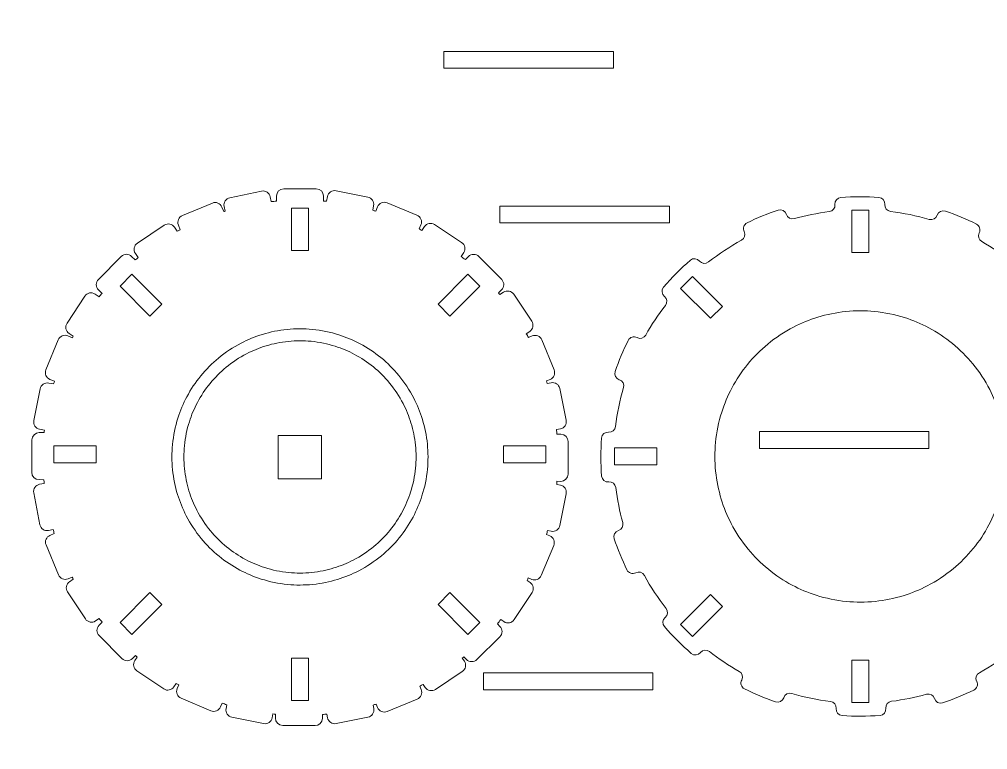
# Model space of a CAD drawing. Header units: centimetres. Extents: x -162 to 162, y -134 to 134.
# Drawn here: x 91.45 to 108.88, y -52.44 to -39.31 of the extents above; entities that cross this region are included whole.
import ezdxf

# ---------------------------------------------------------------- set-up
doc = ezdxf.new("R2010")
doc.units = ezdxf.units.CM
doc.header["$MEASUREMENT"] = 0
doc.layers.add('Capa 1', color=7, linetype='Continuous')
doc.layers.add('GUIDE', color=7, linetype='Continuous')

msp = doc.modelspace()

# ---------------------------------------------------------------- linework, layer by layer
at = {"layer": 'Capa 1', "lineweight": 9}
for points, knots in [([(99.09332, -39.88781), (99.09332, -39.88781), (102.14132, -39.88781), (102.14132, -39.88781), (102.14132, -39.88781), (102.14132, -40.19223), (102.14132, -40.19223), (102.14132, -40.19223), (99.09332, -40.19223), (99.09332, -40.19223), (99.09332, -40.19223), (99.09332, -39.88781), (99.09332, -39.88781)], [0, 0, 0, 0, 0.25, 0.25, 0.25, 0.5, 0.5, 0.5, 0.75, 0.75, 0.75, 1, 1, 1, 1]), ([(101.19555, -47.61859), (101.26803, -47.61875), (101.32744, -47.5596), (101.32762, -47.48714), (101.32762, -47.48714), (101.32894, -46.90368), (101.32894, -46.90368), (101.3291, -46.83122), (101.26996, -46.7718), (101.1975, -46.77162), (101.1975, -46.77162), (101.12686, -46.77146), (101.12686, -46.77146), (101.12436, -46.74384), (101.12199, -46.71619), (101.11901, -46.68871), (101.11901, -46.68871), (101.18799, -46.67486), (101.18799, -46.67486), (101.25903, -46.66057), (101.30548, -46.59077), (101.29119, -46.51972), (101.29119, -46.51972), (101.17622, -45.9477), (101.17622, -45.9477), (101.16196, -45.87666), (101.09213, -45.83021), (101.02109, -45.84449), (101.02109, -45.84449), (100.95085, -45.85861), (100.95085, -45.85861), (100.94638, -45.84375), (100.94266, -45.8286), (100.93806, -45.81382), (100.93806, -45.81382), (101.0036, -45.7868), (101.0036, -45.7868), (101.07059, -45.75918), (101.10279, -45.68177), (101.07517, -45.61478), (101.07517, -45.61478), (100.85276, -45.07537), (100.85276, -45.07537), (100.82513, -45.00837), (100.74772, -44.97617), (100.68073, -45.00379), (100.68073, -45.00379), (100.61207, -45.0321), (100.61207, -45.0321), (100.59997, -45.00919), (100.5881, -44.98616), (100.57562, -44.96347), (100.57562, -44.96347), (100.63713, -44.92223), (100.63713, -44.92223), (100.69731, -44.88188), (100.71355, -44.79961), (100.67318, -44.73942), (100.67318, -44.73942), (100.34823, -44.25483), (100.34823, -44.25483), (100.30787, -44.19465), (100.22562, -44.17842), (100.16543, -44.21878), (100.16543, -44.21878), (100.10149, -44.26164), (100.10149, -44.26164), (100.09335, -44.25169), (100.08524, -44.24173), (100.07701, -44.23184), (100.07701, -44.23184), (100.13166, -44.17756), (100.13166, -44.17756), (100.18308, -44.12651), (100.18337, -44.04266), (100.1323, -43.99124), (100.1323, -43.99124), (99.72116, -43.57726), (99.72116, -43.57726), (99.67009, -43.52584), (99.58624, -43.52555), (99.53482, -43.57662), (99.53482, -43.57662), (99.47844, -43.6326), (99.47844, -43.6326), (99.45425, -43.61243), (99.42945, -43.59299), (99.40484, -43.57329), (99.40484, -43.57329), (99.4492, -43.50637), (99.4492, -43.50637), (99.48924, -43.44597), (99.47256, -43.36379), (99.41218, -43.32375), (99.41218, -43.32375), (98.92584, -43.0014), (98.92584, -43.0014), (98.86544, -42.96136), (98.78327, -42.97804), (98.74324, -43.03843), (98.74324, -43.03843), (98.69837, -43.10612), (98.69837, -43.10612), (98.6821, -43.09738), (98.66541, -43.08937), (98.64902, -43.08084), (98.64902, -43.08084), (98.6802, -43.00499), (98.6802, -43.00499), (98.70777, -42.93798), (98.67549, -42.86059), (98.60848, -42.83302), (98.60848, -42.83302), (98.06888, -42.61107), (98.06888, -42.61107), (98.00186, -42.5835), (97.92447, -42.61578), (97.89691, -42.6828), (97.89691, -42.6828), (97.86529, -42.75971), (97.86529, -42.75971), (97.84777, -42.75437), (97.82992, -42.74981), (97.8123, -42.74467), (97.8123, -42.74467), (97.82859, -42.66222), (97.82859, -42.66222), (97.84265, -42.59113), (97.79598, -42.52146), (97.72488, -42.50742), (97.72488, -42.50742), (97.15251, -42.3943), (97.15251, -42.3943), (97.08141, -42.38024), (97.01175, -42.42691), (96.99771, -42.498), (96.99771, -42.498), (96.9811, -42.58201), (96.9811, -42.58201), (96.96308, -42.5802), (96.94476, -42.57948), (96.92669, -42.57788), (96.92669, -42.57788), (96.92669, -42.49105), (96.92669, -42.49105), (96.92669, -42.4186), (96.86741, -42.3593), (96.79493, -42.3593), (96.79493, -42.3593), (96.21148, -42.3593), (96.21148, -42.3593), (96.13902, -42.3593), (96.07972, -42.4186), (96.07972, -42.49105), (96.07972, -42.49105), (96.07972, -42.57922), (96.07972, -42.57922), (96.04823, -42.58213), (96.01689, -42.58552), (95.98557, -42.58907), (95.98557, -42.58907), (95.96767, -42.50251), (95.96767, -42.50251), (95.95301, -42.43156), (95.88294, -42.3855), (95.81198, -42.40017), (95.81198, -42.40017), (95.24061, -42.5183), (95.24061, -42.5183), (95.16963, -42.53297), (95.12358, -42.60303), (95.13825, -42.674), (95.13825, -42.674), (95.15614, -42.76049), (95.15614, -42.76049), (95.14818, -42.76292), (95.14004, -42.76493), (95.13211, -42.76741), (95.13211, -42.76741), (95.09848, -42.68622), (95.09848, -42.68622), (95.07076, -42.61928), (94.99329, -42.5872), (94.92634, -42.61491), (94.92634, -42.61491), (94.38729, -42.83819), (94.38729, -42.83819), (94.32035, -42.86592), (94.28825, -42.94338), (94.31599, -43.01033), (94.31599, -43.01033), (94.35042, -43.09349), (94.35042, -43.09349), (94.332, -43.10322), (94.31325, -43.11241), (94.29495, -43.1224), (94.29495, -43.1224), (94.24528, -43.04815), (94.24528, -43.04815), (94.20499, -42.98792), (94.12275, -42.97162), (94.06252, -43.01191), (94.06252, -43.01191), (93.57759, -43.33636), (93.57759, -43.33636), (93.51736, -43.37666), (93.50105, -43.45891), (93.54135, -43.51914), (93.54135, -43.51914), (93.59197, -43.59478), (93.59197, -43.59478), (93.57412, -43.60927), (93.55639, -43.62384), (93.53878, -43.63859), (93.53878, -43.63859), (93.47423, -43.5744), (93.47423, -43.5744), (93.42286, -43.5233), (93.33902, -43.52352), (93.2879, -43.5749), (93.2879, -43.5749), (92.87645, -43.98858), (92.87645, -43.98858), (92.82535, -44.03996), (92.82558, -44.12381), (92.87696, -44.1749), (92.87696, -44.1749), (92.94115, -44.23875), (92.94115, -44.23875), (92.92423, -44.25917), (92.90823, -44.28035), (92.89165, -44.30108), (92.89165, -44.30108), (92.81528, -44.25083), (92.81528, -44.25083), (92.75474, -44.21099), (92.67262, -44.22794), (92.63278, -44.28847), (92.63278, -44.28847), (92.31207, -44.77587), (92.31207, -44.77587), (92.27225, -44.83641), (92.28918, -44.91853), (92.34971, -44.95836), (92.34971, -44.95836), (92.4246, -45.00764), (92.4246, -45.00764), (92.41957, -45.01702), (92.41499, -45.02667), (92.41003, -45.0361), (92.41003, -45.0361), (92.32677, -45.00172), (92.32677, -45.00172), (92.25978, -44.97407), (92.18236, -45.00623), (92.1547, -45.07322), (92.1547, -45.07322), (91.93201, -45.61251), (91.93201, -45.61251), (91.90437, -45.67948), (91.93654, -45.75692), (92.00352, -45.78457), (92.00352, -45.78457), (92.08479, -45.81814), (92.08479, -45.81814), (92.07968, -45.83459), (92.07556, -45.85148), (92.07062, -45.86802), (92.07062, -45.86802), (91.98349, -45.85064), (91.98349, -45.85064), (91.91243, -45.83645), (91.84268, -45.883), (91.82851, -45.95406), (91.82851, -45.95406), (91.71432, -46.52625), (91.71432, -46.52625), (91.70015, -46.59731), (91.74668, -46.66705), (91.81774, -46.68123), (91.81774, -46.68123), (91.9039, -46.69842), (91.9039, -46.69842), (91.90238, -46.7128), (91.90094, -46.72721), (91.89955, -46.74162), (91.89955, -46.74162), (91.8117, -46.74125), (91.8117, -46.74125), (91.73923, -46.74094), (91.67969, -46.79999), (91.67939, -46.87245), (91.67939, -46.87245), (91.67695, -47.45591), (91.67695, -47.45591), (91.67665, -47.52837), (91.73568, -47.58791), (91.80813, -47.58821), (91.80813, -47.58821), (91.89528, -47.58857), (91.89528, -47.58857), (91.89715, -47.6107), (91.89815, -47.63307), (91.90034, -47.65511), (91.90034, -47.65511), (91.81606, -47.67163), (91.81606, -47.67163), (91.74496, -47.68558), (91.69818, -47.75516), (91.71212, -47.82627), (91.71212, -47.82627), (91.82435, -48.39884), (91.82435, -48.39884), (91.83829, -48.46995), (91.90788, -48.51673), (91.97899, -48.50279), (91.97899, -48.50279), (92.0616, -48.48658), (92.0616, -48.48658), (92.06848, -48.51034), (92.07462, -48.5344), (92.08187, -48.558), (92.08187, -48.558), (92.00525, -48.58974), (92.00525, -48.58974), (91.9383, -48.61749), (91.90623, -48.69495), (91.93396, -48.7619), (91.93396, -48.7619), (92.1573, -49.30093), (92.1573, -49.30093), (92.18505, -49.36787), (92.26252, -49.39995), (92.32947, -49.3722), (92.32947, -49.3722), (92.40517, -49.34083), (92.40517, -49.34083), (92.41174, -49.35337), (92.41786, -49.36617), (92.42454, -49.37864), (92.42454, -49.37864), (92.35677, -49.42353), (92.35677, -49.42353), (92.29636, -49.46356), (92.27968, -49.54572), (92.31971, -49.60614), (92.31971, -49.60614), (92.64196, -50.09253), (92.64196, -50.09253), (92.68197, -50.15293), (92.76415, -50.16961), (92.82456, -50.1296), (92.82456, -50.1296), (92.89156, -50.08521), (92.89156, -50.08521), (92.90896, -50.10695), (92.92585, -50.12909), (92.94362, -50.15052), (92.94362, -50.15052), (92.8876, -50.20665), (92.8876, -50.20665), (92.8364, -50.25793), (92.83646, -50.34177), (92.88775, -50.39298), (92.88775, -50.39298), (93.30066, -50.8052), (93.30066, -50.8052), (93.35194, -50.85639), (93.43579, -50.85633), (93.48698, -50.80505), (93.48698, -50.80505), (93.54166, -50.75028), (93.54166, -50.75028), (93.55278, -50.75959), (93.56377, -50.76908), (93.57499, -50.77828), (93.57499, -50.77828), (93.53206, -50.84211), (93.53206, -50.84211), (93.4916, -50.90223), (93.50771, -50.98453), (93.56782, -51.02497), (93.56782, -51.02497), (94.05193, -51.35066), (94.05193, -51.35066), (94.11204, -51.3911), (94.19434, -51.37501), (94.23478, -51.31488), (94.23478, -51.31488), (94.27624, -51.25326), (94.27624, -51.25326), (94.29122, -51.26151), (94.30612, -51.26984), (94.32119, -51.27794), (94.32119, -51.27794), (94.29252, -51.34606), (94.29252, -51.34606), (94.26441, -51.41286), (94.29606, -51.4905), (94.36285, -51.5186), (94.36285, -51.5186), (94.90064, -51.7449), (94.90064, -51.7449), (94.96744, -51.77302), (95.04507, -51.74137), (95.07318, -51.67457), (95.07318, -51.67457), (95.101, -51.60846), (95.101, -51.60846), (95.1296, -51.6176), (95.15844, -51.62617), (95.18728, -51.63476), (95.18728, -51.63476), (95.17328, -51.70523), (95.17328, -51.70523), (95.15916, -51.77631), (95.20575, -51.846), (95.27684, -51.86014), (95.27684, -51.86014), (95.8491, -51.97382), (95.8491, -51.97382), (95.92019, -51.98795), (95.98989, -51.94135), (96.00401, -51.87027), (96.00401, -51.87027), (96.01768, -51.80141), (96.01768, -51.80141), (96.03236, -51.80297), (96.04705, -51.80439), (96.06176, -51.80582), (96.06176, -51.80582), (96.0615, -51.87604), (96.0615, -51.87604), (96.06121, -51.9485), (96.12026, -52.00801), (96.19273, -52.0083), (96.19273, -52.0083), (96.77619, -52.01057), (96.77619, -52.01057), (96.84866, -52.01084), (96.90817, -51.95179), (96.90845, -51.87933), (96.90845, -51.87933), (96.90873, -51.80989), (96.90873, -51.80989), (96.93451, -51.80771), (96.96059, -51.80659), (96.98625, -51.80398), (96.98625, -51.80398), (96.99944, -51.87059), (96.99944, -51.87059), (97.01352, -51.94167), (97.08319, -51.98831), (97.15428, -51.97424), (97.15428, -51.97424), (97.72663, -51.86091), (97.72663, -51.86091), (97.79771, -51.84682), (97.84435, -51.77715), (97.83027, -51.70607), (97.83027, -51.70607), (97.81726, -51.64033), (97.81726, -51.64033), (97.8363, -51.63475), (97.85562, -51.62987), (97.87456, -51.62405), (97.87456, -51.62405), (97.89972, -51.6851), (97.89972, -51.6851), (97.92732, -51.7521), (98.00474, -51.78434), (98.07173, -51.75673), (98.07173, -51.75673), (98.6112, -51.53443), (98.6112, -51.53443), (98.67819, -51.50683), (98.71042, -51.42942), (98.68281, -51.36243), (98.68281, -51.36243), (98.65758, -51.30118), (98.65758, -51.30118), (98.6783, -51.29034), (98.69953, -51.28033), (98.72008, -51.26917), (98.72008, -51.26917), (98.75621, -51.32331), (98.75621, -51.32331), (98.79643, -51.38359), (98.87866, -51.39999), (98.93893, -51.35977), (98.93893, -51.35977), (99.42426, -51.03589), (99.42426, -51.03589), (99.48453, -50.99566), (99.50091, -50.91344), (99.46071, -50.85317), (99.46071, -50.85317), (99.42395, -50.79809), (99.42395, -50.79809), (99.43359, -50.79029), (99.44363, -50.78298), (99.45319, -50.77511), (99.45319, -50.77511), (99.49926, -50.82176), (99.49926, -50.82176), (99.55015, -50.87332), (99.63402, -50.87385), (99.68557, -50.82295), (99.68557, -50.82295), (100.10078, -50.41303), (100.10078, -50.41303), (100.15234, -50.36211), (100.15287, -50.27827), (100.10196, -50.2267), (100.10196, -50.2267), (100.0554, -50.17952), (100.0554, -50.17952), (100.07619, -50.15486), (100.09678, -50.13002), (100.11708, -50.10492), (100.11708, -50.10492), (100.17216, -50.14167), (100.17216, -50.14167), (100.23243, -50.18189), (100.31466, -50.16548), (100.35487, -50.10521), (100.35487, -50.10521), (100.67874, -49.61986), (100.67874, -49.61986), (100.71894, -49.55959), (100.70253, -49.47736), (100.64226, -49.43715), (100.64226, -49.43715), (100.58814, -49.40103), (100.58814, -49.40103), (100.59621, -49.38615), (100.6034, -49.37073), (100.61132, -49.35577), (100.61132, -49.35577), (100.67225, -49.38117), (100.67225, -49.38117), (100.73914, -49.40905), (100.81666, -49.37714), (100.84455, -49.31026), (100.84455, -49.31026), (101.06904, -48.77171), (101.06904, -48.77171), (101.09693, -48.70483), (101.06502, -48.6273), (100.99813, -48.59941), (100.99813, -48.59941), (100.93753, -48.57415), (100.93753, -48.57415), (100.94474, -48.55107), (100.95069, -48.52747), (100.95753, -48.50423), (100.95753, -48.50423), (101.02317, -48.51732), (101.02317, -48.51732), (101.09423, -48.53148), (101.16397, -48.48493), (101.17813, -48.41386), (101.17813, -48.41386), (101.29221, -47.84166), (101.29221, -47.84166), (101.30638, -47.7706), (101.25983, -47.70086), (101.18876, -47.6867), (101.18876, -47.6867), (101.12208, -47.6734), (101.12208, -47.6734), (101.12396, -47.65519), (101.12493, -47.63671), (101.12659, -47.61843), (101.12659, -47.61843), (101.19555, -47.61859), (101.19555, -47.61859)], [0, 0, 0, 0, 0.00520833, 0.00520833, 0.00520833, 0.01041667, 0.01041667, 0.01041667, 0.015625, 0.015625, 0.015625, 0.02083333, 0.02083333, 0.02083333, 0.02604167, 0.02604167, 0.02604167, 0.03125, 0.03125, 0.03125, 0.03645833, 0.03645833, 0.03645833, 0.04166667, 0.04166667, 0.04166667, 0.046875, 0.046875, 0.046875, 0.05208333, 0.05208333, 0.05208333, 0.05729167, 0.05729167, 0.05729167, 0.0625, 0.0625, 0.0625, 0.06770833, 0.06770833, 0.06770833, 0.07291667, 0.07291667, 0.07291667, 0.078125, 0.078125, 0.078125, 0.08333333, 0.08333333, 0.08333333, 0.08854167, 0.08854167, 0.08854167, 0.09375, 0.09375, 0.09375, 0.09895833, 0.09895833, 0.09895833, 0.10416667, 0.10416667, 0.10416667, 0.109375, 0.109375, 0.109375, 0.11458333, 0.11458333, 0.11458333, 0.11979167, 0.11979167, 0.11979167, 0.125, 0.125, 0.125, 0.13020833, 0.13020833, 0.13020833, 0.13541667, 0.13541667, 0.13541667, 0.140625, 0.140625, 0.140625, 0.14583333, 0.14583333, 0.14583333, 0.15104167, 0.15104167, 0.15104167, 0.15625, 0.15625, 0.15625, 0.16145833, 0.16145833, 0.16145833, 0.16666667, 0.16666667, 0.16666667, 0.171875, 0.171875, 0.171875, 0.17708333, 0.17708333, 0.17708333, 0.18229167, 0.18229167, 0.18229167, 0.1875, 0.1875, 0.1875, 0.19270833, 0.19270833, 0.19270833, 0.19791667, 0.19791667, 0.19791667, 0.203125, 0.203125, 0.203125, 0.20833333, 0.20833333, 0.20833333, 0.21354167, 0.21354167, 0.21354167, 0.21875, 0.21875, 0.21875, 0.22395833, 0.22395833, 0.22395833, 0.22916667, 0.22916667, 0.22916667, 0.234375, 0.234375, 0.234375, 0.23958333, 0.23958333, 0.23958333, 0.24479167, 0.24479167, 0.24479167, 0.25, 0.25, 0.25, 0.25520833, 0.25520833, 0.25520833, 0.26041667, 0.26041667, 0.26041667, 0.265625, 0.265625, 0.265625, 0.27083333, 0.27083333, 0.27083333, 0.27604167, 0.27604167, 0.27604167, 0.28125, 0.28125, 0.28125, 0.28645833, 0.28645833, 0.28645833, 0.29166667, 0.29166667, 0.29166667, 0.296875, 0.296875, 0.296875, 0.30208333, 0.30208333, 0.30208333, 0.30729167, 0.30729167, 0.30729167, 0.3125, 0.3125, 0.3125, 0.31770833, 0.31770833, 0.31770833, 0.32291667, 0.32291667, 0.32291667, 0.328125, 0.328125, 0.328125, 0.33333333, 0.33333333, 0.33333333, 0.33854167, 0.33854167, 0.33854167, 0.34375, 0.34375, 0.34375, 0.34895833, 0.34895833, 0.34895833, 0.35416667, 0.35416667, 0.35416667, 0.359375, 0.359375, 0.359375, 0.36458333, 0.36458333, 0.36458333, 0.36979167, 0.36979167, 0.36979167, 0.375, 0.375, 0.375, 0.38020833, 0.38020833, 0.38020833, 0.38541667, 0.38541667, 0.38541667, 0.390625, 0.390625, 0.390625, 0.39583333, 0.39583333, 0.39583333, 0.40104167, 0.40104167, 0.40104167, 0.40625, 0.40625, 0.40625, 0.41145833, 0.41145833, 0.41145833, 0.41666667, 0.41666667, 0.41666667, 0.421875, 0.421875, 0.421875, 0.42708333, 0.42708333, 0.42708333, 0.43229167, 0.43229167, 0.43229167, 0.4375, 0.4375, 0.4375, 0.44270833, 0.44270833, 0.44270833, 0.44791667, 0.44791667, 0.44791667, 0.453125, 0.453125, 0.453125, 0.45833333, 0.45833333, 0.45833333, 0.46354167, 0.46354167, 0.46354167, 0.46875, 0.46875, 0.46875, 0.47395833, 0.47395833, 0.47395833, 0.47916667, 0.47916667, 0.47916667, 0.484375, 0.484375, 0.484375, 0.48958333, 0.48958333, 0.48958333, 0.49479167, 0.49479167, 0.49479167, 0.5, 0.5, 0.5, 0.50520833, 0.50520833, 0.50520833, 0.51041667, 0.51041667, 0.51041667, 0.515625, 0.515625, 0.515625, 0.52083333, 0.52083333, 0.52083333, 0.52604167, 0.52604167, 0.52604167, 0.53125, 0.53125, 0.53125, 0.53645833, 0.53645833, 0.53645833, 0.54166667, 0.54166667, 0.54166667, 0.546875, 0.546875, 0.546875, 0.55208333, 0.55208333, 0.55208333, 0.55729167, 0.55729167, 0.55729167, 0.5625, 0.5625, 0.5625, 0.56770833, 0.56770833, 0.56770833, 0.57291667, 0.57291667, 0.57291667, 0.578125, 0.578125, 0.578125, 0.58333333, 0.58333333, 0.58333333, 0.58854167, 0.58854167, 0.58854167, 0.59375, 0.59375, 0.59375, 0.59895833, 0.59895833, 0.59895833, 0.60416667, 0.60416667, 0.60416667, 0.609375, 0.609375, 0.609375, 0.61458333, 0.61458333, 0.61458333, 0.61979167, 0.61979167, 0.61979167, 0.625, 0.625, 0.625, 0.63020833, 0.63020833, 0.63020833, 0.63541667, 0.63541667, 0.63541667, 0.640625, 0.640625, 0.640625, 0.64583333, 0.64583333, 0.64583333, 0.65104167, 0.65104167, 0.65104167, 0.65625, 0.65625, 0.65625, 0.66145833, 0.66145833, 0.66145833, 0.66666667, 0.66666667, 0.66666667, 0.671875, 0.671875, 0.671875, 0.67708333, 0.67708333, 0.67708333, 0.68229167, 0.68229167, 0.68229167, 0.6875, 0.6875, 0.6875, 0.69270833, 0.69270833, 0.69270833, 0.69791667, 0.69791667, 0.69791667, 0.703125, 0.703125, 0.703125, 0.70833333, 0.70833333, 0.70833333, 0.71354167, 0.71354167, 0.71354167, 0.71875, 0.71875, 0.71875, 0.72395833, 0.72395833, 0.72395833, 0.72916667, 0.72916667, 0.72916667, 0.734375, 0.734375, 0.734375, 0.73958333, 0.73958333, 0.73958333, 0.74479167, 0.74479167, 0.74479167, 0.75, 0.75, 0.75, 0.75520833, 0.75520833, 0.75520833, 0.76041667, 0.76041667, 0.76041667, 0.765625, 0.765625, 0.765625, 0.77083333, 0.77083333, 0.77083333, 0.77604167, 0.77604167, 0.77604167, 0.78125, 0.78125, 0.78125, 0.78645833, 0.78645833, 0.78645833, 0.79166667, 0.79166667, 0.79166667, 0.796875, 0.796875, 0.796875, 0.80208333, 0.80208333, 0.80208333, 0.80729167, 0.80729167, 0.80729167, 0.8125, 0.8125, 0.8125, 0.81770833, 0.81770833, 0.81770833, 0.82291667, 0.82291667, 0.82291667, 0.828125, 0.828125, 0.828125, 0.83333333, 0.83333333, 0.83333333, 0.83854167, 0.83854167, 0.83854167, 0.84375, 0.84375, 0.84375, 0.84895833, 0.84895833, 0.84895833, 0.85416667, 0.85416667, 0.85416667, 0.859375, 0.859375, 0.859375, 0.86458333, 0.86458333, 0.86458333, 0.86979167, 0.86979167, 0.86979167, 0.875, 0.875, 0.875, 0.88020833, 0.88020833, 0.88020833, 0.88541667, 0.88541667, 0.88541667, 0.890625, 0.890625, 0.890625, 0.89583333, 0.89583333, 0.89583333, 0.90104167, 0.90104167, 0.90104167, 0.90625, 0.90625, 0.90625, 0.91145833, 0.91145833, 0.91145833, 0.91666667, 0.91666667, 0.91666667, 0.921875, 0.921875, 0.921875, 0.92708333, 0.92708333, 0.92708333, 0.93229167, 0.93229167, 0.93229167, 0.9375, 0.9375, 0.9375, 0.94270833, 0.94270833, 0.94270833, 0.94791667, 0.94791667, 0.94791667, 0.953125, 0.953125, 0.953125, 0.95833333, 0.95833333, 0.95833333, 0.96354167, 0.96354167, 0.96354167, 0.96875, 0.96875, 0.96875, 0.97395833, 0.97395833, 0.97395833, 0.97916667, 0.97916667, 0.97916667, 0.984375, 0.984375, 0.984375, 0.98958333, 0.98958333, 0.98958333, 0.99479167, 0.99479167, 0.99479167, 1, 1, 1, 1]), ([(106.02692, -42.76853), (105.81145, -42.79595), (105.60152, -42.83875), (105.39788, -42.89525), (105.33706, -42.91212), (105.27413, -42.87867), (105.25566, -42.81833), (105.25566, -42.81833), (105.25546, -42.81767), (105.25546, -42.81767), (105.2365, -42.75568), (105.16995, -42.72023), (105.10845, -42.74073), (104.91493, -42.80525), (104.72763, -42.88213), (104.54703, -42.97), (104.48876, -42.99834), (104.46609, -43.07007), (104.49586, -43.12764), (104.49586, -43.12764), (104.49606, -43.12802), (104.49606, -43.12802), (104.52511, -43.18418), (104.50326, -43.25235), (104.44786, -43.28282), (104.23867, -43.39787), (104.04008, -43.52881), (103.85395, -43.67441), (103.80413, -43.71338), (103.73288, -43.70665), (103.69267, -43.65783), (103.69267, -43.65783), (103.69266, -43.65782), (103.69266, -43.65782), (103.65137, -43.6077), (103.57616, -43.60041), (103.52713, -43.64298), (103.3546, -43.79276), (103.19331, -43.95466), (103.04479, -44.12745), (103.00247, -44.17668), (103.01017, -44.25181), (103.06047, -44.29286), (103.06047, -44.29286), (103.06075, -44.29308), (103.06075, -44.29308), (103.10966, -44.333), (103.11672, -44.40401), (103.07808, -44.45393), (102.94717, -44.62305), (102.82848, -44.80171), (102.7229, -44.98838), (102.69184, -45.04331), (102.62364, -45.06428), (102.56793, -45.03466), (102.56793, -45.03466), (102.56726, -45.03431), (102.56726, -45.03431), (102.51004, -45.00389), (102.43801, -45.02577), (102.40902, -45.08373), (102.31883, -45.264), (102.24023, -45.45067), (102.17371, -45.64259), (102.15246, -45.70387), (102.18714, -45.77082), (102.24894, -45.79049), (102.24894, -45.79049), (102.24918, -45.79057), (102.24918, -45.79057), (102.30945, -45.80974), (102.34222, -45.87336), (102.32457, -45.9341), (102.25886, -46.16014), (102.21068, -46.39297), (102.18168, -46.63099), (102.17403, -46.69377), (102.11889, -46.7395), (102.05593, -46.73342), (102.05593, -46.73342), (102.05591, -46.73341), (102.05591, -46.73341), (101.99127, -46.72716), (101.93296, -46.77502), (101.9284, -46.8398), (101.9126, -47.06437), (101.91268, -47.29263), (101.93016, -47.52342), (101.93506, -47.58816), (101.99366, -47.63604), (102.05825, -47.6295), (102.05825, -47.6295), (102.05863, -47.62946), (102.05863, -47.62946), (102.12143, -47.62311), (102.17663, -47.66849), (102.1846, -47.7311), (102.21201, -47.94657), (102.25481, -48.15649), (102.31131, -48.36014), (102.32818, -48.42096), (102.29473, -48.4839), (102.23438, -48.50236), (102.23438, -48.50236), (102.23374, -48.50256), (102.23374, -48.50256), (102.17175, -48.52151), (102.13629, -48.58807), (102.1568, -48.64956), (102.22131, -48.84308), (102.29818, -49.03039), (102.38606, -49.21099), (102.4144, -49.26927), (102.48613, -49.29194), (102.5437, -49.26216), (102.5437, -49.26216), (102.54408, -49.26196), (102.54408, -49.26196), (102.60024, -49.23292), (102.6684, -49.25476), (102.69888, -49.31016), (102.81393, -49.51935), (102.94487, -49.71795), (103.09047, -49.90408), (103.12944, -49.95389), (103.12271, -50.02514), (103.0739, -50.06535), (103.0739, -50.06535), (103.07388, -50.06536), (103.07388, -50.06536), (103.02377, -50.10666), (103.01647, -50.18186), (103.05904, -50.2309), (103.20883, -50.40342), (103.37072, -50.56471), (103.54351, -50.71322), (103.59274, -50.75554), (103.66787, -50.74784), (103.70892, -50.69754), (103.70892, -50.69754), (103.70914, -50.69726), (103.70914, -50.69726), (103.74906, -50.64835), (103.82006, -50.64129), (103.86999, -50.67993), (104.03911, -50.81085), (104.21777, -50.92955), (104.40444, -51.03512), (104.45937, -51.06619), (104.48034, -51.13438), (104.45071, -51.1901), (104.45071, -51.1901), (104.45037, -51.19074), (104.45037, -51.19074), (104.41995, -51.24797), (104.44183, -51.32), (104.49979, -51.349), (104.68006, -51.43918), (104.86672, -51.51778), (105.05864, -51.5843), (105.11992, -51.60554), (105.18688, -51.57087), (105.20654, -51.50906), (105.20654, -51.50906), (105.20662, -51.50884), (105.20662, -51.50884), (105.22579, -51.44856), (105.28941, -51.41579), (105.35015, -51.43344), (105.57619, -51.49917), (105.80903, -51.54733), (106.04704, -51.57633), (106.10983, -51.58398), (106.15555, -51.63912), (106.14947, -51.70208), (106.14947, -51.70208), (106.14947, -51.70212), (106.14947, -51.70212), (106.14322, -51.76675), (106.19108, -51.82506), (106.25586, -51.82962), (106.48043, -51.84542), (106.7087, -51.84535), (106.93948, -51.82786), (107.00422, -51.82295), (107.0521, -51.76436), (107.04556, -51.69977), (107.04556, -51.69977), (107.04552, -51.6994), (107.04552, -51.6994), (107.03917, -51.6366), (107.08455, -51.5814), (107.14716, -51.57343), (107.36263, -51.54601), (107.57255, -51.5032), (107.7762, -51.4467), (107.83702, -51.42983), (107.89996, -51.46328), (107.91842, -51.52363), (107.91842, -51.52363), (107.91862, -51.52428), (107.91862, -51.52428), (107.93757, -51.58627), (108.00413, -51.62173), (108.06563, -51.60122), (108.25915, -51.5367), (108.44644, -51.45982), (108.62705, -51.37196), (108.68532, -51.34362), (108.708, -51.27188), (108.67822, -51.21432), (108.67822, -51.21432), (108.67802, -51.21392), (108.67802, -51.21392), (108.64898, -51.15777), (108.67083, -51.0896), (108.72621, -51.05913), (108.9354, -50.94408), (109.134, -50.81315), (109.32013, -50.66755), (109.36995, -50.62857), (109.4412, -50.63531), (109.48141, -50.68413), (109.48141, -50.68413), (109.48141, -50.68413), (109.48141, -50.68413), (109.52271, -50.73425), (109.59791, -50.74155), (109.64695, -50.69898), (109.81948, -50.54919), (109.98076, -50.3873), (110.12929, -50.2145), (110.1716, -50.16527), (110.1639, -50.09014), (110.11361, -50.04909), (110.11361, -50.04909), (110.11332, -50.04887), (110.11332, -50.04887), (110.06441, -50.00895), (110.05735, -49.93794), (110.096, -49.88802), (110.22691, -49.71891), (110.3456, -49.54025), (110.45117, -49.35358), (110.48224, -49.29865), (110.55043, -49.27768), (110.60614, -49.3073), (110.60614, -49.3073), (110.6068, -49.30765), (110.6068, -49.30765), (110.66402, -49.33806), (110.73605, -49.31618), (110.76504, -49.25823), (110.85524, -49.07796), (110.93383, -48.89129), (111.00036, -48.69937), (111.02159, -48.63809), (110.98692, -48.57114), (110.92513, -48.55148), (110.92513, -48.55148), (110.92489, -48.5514), (110.92489, -48.5514), (110.86462, -48.53222), (110.83185, -48.4686), (110.8495, -48.40787), (110.91523, -48.18182), (110.96339, -47.94898), (110.9924, -47.71097), (111.00005, -47.64819), (111.05519, -47.60246), (111.11815, -47.60854), (111.11815, -47.60854), (111.11817, -47.60854), (111.11817, -47.60854), (111.18281, -47.61479), (111.24112, -47.56693), (111.24567, -47.50215), (111.26147, -47.27758), (111.26139, -47.04932), (111.24391, -46.81854), (111.23901, -46.7538), (111.18041, -46.70592), (111.11582, -46.71246), (111.11582, -46.71246), (111.11546, -46.7125), (111.11546, -46.7125), (111.05266, -46.71885), (110.99746, -46.67347), (110.98949, -46.61086), (110.96207, -46.39539), (110.91926, -46.18546), (110.86276, -45.98181), (110.84589, -45.921), (110.87934, -45.85806), (110.93968, -45.8396), (110.93968, -45.8396), (110.94033, -45.8394), (110.94033, -45.8394), (111.00231, -45.82045), (111.03777, -45.75389), (111.01727, -45.6924), (110.95276, -45.49888), (110.87588, -45.31157), (110.78802, -45.13097), (110.75967, -45.0727), (110.68794, -45.05002), (110.63038, -45.0798), (110.63038, -45.0798), (110.62998, -45.08001), (110.62998, -45.08001), (110.57383, -45.10905), (110.50566, -45.0872), (110.47519, -45.03181), (110.36013, -44.82262), (110.22921, -44.62402), (110.0836, -44.43789), (110.04462, -44.38807), (110.05136, -44.31682), (110.10018, -44.27661), (110.10018, -44.27661), (110.10019, -44.2766), (110.10019, -44.2766), (110.15031, -44.2353), (110.15761, -44.1601), (110.11504, -44.11106), (109.96525, -43.93853), (109.80335, -43.77725), (109.63056, -43.62873), (109.58133, -43.58642), (109.5062, -43.59412), (109.46516, -43.64441), (109.46516, -43.64441), (109.46493, -43.6447), (109.46493, -43.6447), (109.42501, -43.6936), (109.354, -43.70066), (109.30409, -43.66202), (109.13497, -43.5311), (108.9563, -43.41241), (108.76964, -43.30684), (108.71471, -43.27577), (108.69374, -43.20758), (108.72336, -43.15187), (108.72336, -43.15187), (108.72371, -43.1512), (108.72371, -43.1512), (108.75412, -43.09397), (108.73224, -43.02195), (108.67429, -42.99296), (108.49402, -42.90277), (108.30734, -42.82417), (108.11542, -42.75765), (108.05414, -42.73641), (107.98719, -42.77108), (107.96752, -42.83288), (107.96752, -42.83288), (107.96744, -42.83312), (107.96744, -42.83312), (107.94827, -42.89339), (107.88465, -42.92617), (107.82391, -42.90851), (107.59788, -42.84279), (107.36504, -42.79462), (107.12703, -42.76562), (107.06425, -42.75797), (107.01852, -42.70283), (107.0246, -42.63987), (107.0246, -42.63987), (107.02461, -42.63984), (107.02461, -42.63984), (107.03085, -42.57521), (106.98299, -42.5169), (106.91822, -42.51234), (106.69365, -42.49654), (106.46538, -42.49662), (106.2346, -42.5141), (106.16986, -42.519), (106.12198, -42.5776), (106.12852, -42.64219), (106.12852, -42.64219), (106.12856, -42.64257), (106.12856, -42.64257), (106.13491, -42.70537), (106.08954, -42.76057), (106.02692, -42.76853)], [0, 0, 0, 0, 0.0078125, 0.0078125, 0.0078125, 0.015625, 0.015625, 0.015625, 0.0234375, 0.0234375, 0.0234375, 0.03125, 0.03125, 0.03125, 0.0390625, 0.0390625, 0.0390625, 0.046875, 0.046875, 0.046875, 0.0546875, 0.0546875, 0.0546875, 0.0625, 0.0625, 0.0625, 0.0703125, 0.0703125, 0.0703125, 0.078125, 0.078125, 0.078125, 0.0859375, 0.0859375, 0.0859375, 0.09375, 0.09375, 0.09375, 0.1015625, 0.1015625, 0.1015625, 0.109375, 0.109375, 0.109375, 0.1171875, 0.1171875, 0.1171875, 0.125, 0.125, 0.125, 0.1328125, 0.1328125, 0.1328125, 0.140625, 0.140625, 0.140625, 0.1484375, 0.1484375, 0.1484375, 0.15625, 0.15625, 0.15625, 0.1640625, 0.1640625, 0.1640625, 0.171875, 0.171875, 0.171875, 0.1796875, 0.1796875, 0.1796875, 0.1875, 0.1875, 0.1875, 0.1953125, 0.1953125, 0.1953125, 0.203125, 0.203125, 0.203125, 0.2109375, 0.2109375, 0.2109375, 0.21875, 0.21875, 0.21875, 0.2265625, 0.2265625, 0.2265625, 0.234375, 0.234375, 0.234375, 0.2421875, 0.2421875, 0.2421875, 0.25, 0.25, 0.25, 0.2578125, 0.2578125, 0.2578125, 0.265625, 0.265625, 0.265625, 0.2734375, 0.2734375, 0.2734375, 0.28125, 0.28125, 0.28125, 0.2890625, 0.2890625, 0.2890625, 0.296875, 0.296875, 0.296875, 0.3046875, 0.3046875, 0.3046875, 0.3125, 0.3125, 0.3125, 0.3203125, 0.3203125, 0.3203125, 0.328125, 0.328125, 0.328125, 0.3359375, 0.3359375, 0.3359375, 0.34375, 0.34375, 0.34375, 0.3515625, 0.3515625, 0.3515625, 0.359375, 0.359375, 0.359375, 0.3671875, 0.3671875, 0.3671875, 0.375, 0.375, 0.375, 0.3828125, 0.3828125, 0.3828125, 0.390625, 0.390625, 0.390625, 0.3984375, 0.3984375, 0.3984375, 0.40625, 0.40625, 0.40625, 0.4140625, 0.4140625, 0.4140625, 0.421875, 0.421875, 0.421875, 0.4296875, 0.4296875, 0.4296875, 0.4375, 0.4375, 0.4375, 0.4453125, 0.4453125, 0.4453125, 0.453125, 0.453125, 0.453125, 0.4609375, 0.4609375, 0.4609375, 0.46875, 0.46875, 0.46875, 0.4765625, 0.4765625, 0.4765625, 0.484375, 0.484375, 0.484375, 0.4921875, 0.4921875, 0.4921875, 0.5, 0.5, 0.5, 0.5078125, 0.5078125, 0.5078125, 0.515625, 0.515625, 0.515625, 0.5234375, 0.5234375, 0.5234375, 0.53125, 0.53125, 0.53125, 0.5390625, 0.5390625, 0.5390625, 0.546875, 0.546875, 0.546875, 0.5546875, 0.5546875, 0.5546875, 0.5625, 0.5625, 0.5625, 0.5703125, 0.5703125, 0.5703125, 0.578125, 0.578125, 0.578125, 0.5859375, 0.5859375, 0.5859375, 0.59375, 0.59375, 0.59375, 0.6015625, 0.6015625, 0.6015625, 0.609375, 0.609375, 0.609375, 0.6171875, 0.6171875, 0.6171875, 0.625, 0.625, 0.625, 0.6328125, 0.6328125, 0.6328125, 0.640625, 0.640625, 0.640625, 0.6484375, 0.6484375, 0.6484375, 0.65625, 0.65625, 0.65625, 0.6640625, 0.6640625, 0.6640625, 0.671875, 0.671875, 0.671875, 0.6796875, 0.6796875, 0.6796875, 0.6875, 0.6875, 0.6875, 0.6953125, 0.6953125, 0.6953125, 0.703125, 0.703125, 0.703125, 0.7109375, 0.7109375, 0.7109375, 0.71875, 0.71875, 0.71875, 0.7265625, 0.7265625, 0.7265625, 0.734375, 0.734375, 0.734375, 0.7421875, 0.7421875, 0.7421875, 0.75, 0.75, 0.75, 0.7578125, 0.7578125, 0.7578125, 0.765625, 0.765625, 0.765625, 0.7734375, 0.7734375, 0.7734375, 0.78125, 0.78125, 0.78125, 0.7890625, 0.7890625, 0.7890625, 0.796875, 0.796875, 0.796875, 0.8046875, 0.8046875, 0.8046875, 0.8125, 0.8125, 0.8125, 0.8203125, 0.8203125, 0.8203125, 0.828125, 0.828125, 0.828125, 0.8359375, 0.8359375, 0.8359375, 0.84375, 0.84375, 0.84375, 0.8515625, 0.8515625, 0.8515625, 0.859375, 0.859375, 0.859375, 0.8671875, 0.8671875, 0.8671875, 0.875, 0.875, 0.875, 0.8828125, 0.8828125, 0.8828125, 0.890625, 0.890625, 0.890625, 0.8984375, 0.8984375, 0.8984375, 0.90625, 0.90625, 0.90625, 0.9140625, 0.9140625, 0.9140625, 0.921875, 0.921875, 0.921875, 0.9296875, 0.9296875, 0.9296875, 0.9375, 0.9375, 0.9375, 0.9453125, 0.9453125, 0.9453125, 0.953125, 0.953125, 0.953125, 0.9609375, 0.9609375, 0.9609375, 0.96875, 0.96875, 0.96875, 0.9765625, 0.9765625, 0.9765625, 0.984375, 0.984375, 0.984375, 0.9921875, 0.9921875, 0.9921875, 1, 1, 1, 1]), ([(100.10176, -42.66828), (100.10176, -42.66828), (103.14976, -42.66828), (103.14976, -42.66828), (103.14976, -42.66828), (103.14976, -42.9727), (103.14976, -42.9727), (103.14976, -42.9727), (100.10176, -42.9727), (100.10176, -42.9727), (100.10176, -42.9727), (100.10176, -42.66828), (100.10176, -42.66828)], [0, 0, 0, 0, 0.25, 0.25, 0.25, 0.5, 0.5, 0.5, 0.75, 0.75, 0.75, 1, 1, 1, 1]), ([(96.35073, -43.46811), (96.35073, -43.46811), (96.35073, -42.70611), (96.35073, -42.70611), (96.35073, -42.70611), (96.65516, -42.70611), (96.65516, -42.70611), (96.65516, -42.70611), (96.65516, -43.46811), (96.65516, -43.46811), (96.65516, -43.46811), (96.35073, -43.46811), (96.35073, -43.46811)], [0, 0, 0, 0, 0.25, 0.25, 0.25, 0.5, 0.5, 0.5, 0.75, 0.75, 0.75, 1, 1, 1, 1]), ([(106.43482, -43.50639), (106.43482, -43.50639), (106.43482, -42.74439), (106.43482, -42.74439), (106.43482, -42.74439), (106.73925, -42.74439), (106.73925, -42.74439), (106.73925, -42.74439), (106.73925, -43.50639), (106.73925, -43.50639), (106.73925, -43.50639), (106.43482, -43.50639), (106.43482, -43.50639)], [0, 0, 0, 0, 0.25, 0.25, 0.25, 0.5, 0.5, 0.5, 0.75, 0.75, 0.75, 1, 1, 1, 1]), ([(93.80405, -44.64908), (93.80405, -44.64908), (93.26524, -44.11026), (93.26524, -44.11026), (93.26524, -44.11026), (93.4805, -43.895), (93.4805, -43.895), (93.4805, -43.895), (94.01931, -44.43382), (94.01931, -44.43382), (94.01931, -44.43382), (93.80405, -44.64908), (93.80405, -44.64908)], [0, 0, 0, 0, 0.25, 0.25, 0.25, 0.5, 0.5, 0.5, 0.75, 0.75, 0.75, 1, 1, 1, 1]), ([(98.98657, -44.43382), (98.98657, -44.43382), (99.52539, -43.895), (99.52539, -43.895), (99.52539, -43.895), (99.74065, -44.11026), (99.74065, -44.11026), (99.74065, -44.11026), (99.20183, -44.64908), (99.20183, -44.64908), (99.20183, -44.64908), (98.98657, -44.43382), (98.98657, -44.43382)], [0, 0, 0, 0, 0.25, 0.25, 0.25, 0.5, 0.5, 0.5, 0.75, 0.75, 0.75, 1, 1, 1, 1]), ([(103.88815, -44.68735), (103.88815, -44.68735), (103.34933, -44.14854), (103.34933, -44.14854), (103.34933, -44.14854), (103.56459, -43.93328), (103.56459, -43.93328), (103.56459, -43.93328), (104.1034, -44.47209), (104.1034, -44.47209), (104.1034, -44.47209), (103.88815, -44.68735), (103.88815, -44.68735)], [0, 0, 0, 0, 0.25, 0.25, 0.25, 0.5, 0.5, 0.5, 0.75, 0.75, 0.75, 1, 1, 1, 1]), ([(107.38135, -44.67489), (107.53239, -44.72303), (107.67798, -44.78437), (107.81641, -44.85812), (107.96777, -44.93875), (108.11076, -45.03372), (108.24313, -45.14176), (108.37635, -45.25046), (108.49871, -45.37241), (108.60856, -45.50551), (108.72562, -45.64731), (108.8278, -45.80225), (108.91347, -45.96777), (108.98519, -46.10635), (109.04535, -46.25227), (109.09184, -46.40482), (109.14086, -46.56568), (109.17537, -46.73349), (109.19296, -46.90714), (109.21065, -47.0819), (109.21041, -47.25431), (109.19432, -47.42276), (109.17648, -47.6094), (109.1387, -47.79097), (109.08312, -47.9653), (109.03498, -48.11633), (108.97365, -48.26193), (108.8999, -48.40037), (108.81927, -48.5517), (108.7243, -48.6947), (108.61627, -48.82709), (108.50755, -48.96029), (108.38561, -49.08265), (108.25251, -49.1925), (108.1107, -49.30956), (107.95577, -49.41174), (107.79025, -49.49741), (107.65166, -49.56913), (107.50576, -49.62929), (107.3532, -49.67578), (107.19234, -49.72479), (107.02453, -49.75931), (106.85088, -49.77689), (106.67612, -49.79458), (106.50371, -49.79435), (106.33526, -49.77826), (106.14862, -49.76044), (105.96703, -49.72264), (105.79271, -49.66706), (105.64167, -49.61892), (105.49609, -49.55758), (105.35766, -49.48384), (105.2063, -49.40322), (105.06332, -49.30823), (104.93094, -49.2002), (104.79773, -49.09147), (104.67536, -48.96955), (104.56551, -48.83645), (104.44845, -48.69463), (104.34627, -48.53971), (104.2606, -48.37419), (104.18888, -48.23562), (104.12873, -48.08969), (104.08224, -47.93713), (104.03322, -47.77627), (103.9987, -47.60848), (103.98111, -47.43482), (103.96342, -47.26006), (103.96367, -47.08764), (103.97975, -46.9192), (103.99758, -46.73256), (104.03538, -46.55099), (104.09095, -46.37666), (104.13909, -46.22564), (104.20043, -46.08003), (104.27417, -45.9416), (104.3548, -45.79026), (104.44978, -45.64725), (104.55781, -45.51488), (104.66653, -45.38167), (104.78848, -45.2593), (104.92156, -45.14945), (105.06339, -45.03239), (105.21831, -44.93022), (105.38383, -44.84455), (105.52241, -44.77282), (105.66832, -44.71267), (105.82089, -44.66618), (105.98174, -44.61717), (106.14955, -44.58265), (106.3232, -44.56507), (106.49797, -44.54738), (106.67037, -44.54761), (106.83882, -44.56371), (107.02546, -44.58153), (107.20703, -44.61932), (107.38135, -44.67489)], [0, 0, 0, 0, 0.03125, 0.03125, 0.03125, 0.0625, 0.0625, 0.0625, 0.09375, 0.09375, 0.09375, 0.125, 0.125, 0.125, 0.15625, 0.15625, 0.15625, 0.1875, 0.1875, 0.1875, 0.21875, 0.21875, 0.21875, 0.25, 0.25, 0.25, 0.28125, 0.28125, 0.28125, 0.3125, 0.3125, 0.3125, 0.34375, 0.34375, 0.34375, 0.375, 0.375, 0.375, 0.40625, 0.40625, 0.40625, 0.4375, 0.4375, 0.4375, 0.46875, 0.46875, 0.46875, 0.5, 0.5, 0.5, 0.53125, 0.53125, 0.53125, 0.5625, 0.5625, 0.5625, 0.59375, 0.59375, 0.59375, 0.625, 0.625, 0.625, 0.65625, 0.65625, 0.65625, 0.6875, 0.6875, 0.6875, 0.71875, 0.71875, 0.71875, 0.75, 0.75, 0.75, 0.78125, 0.78125, 0.78125, 0.8125, 0.8125, 0.8125, 0.84375, 0.84375, 0.84375, 0.875, 0.875, 0.875, 0.90625, 0.90625, 0.90625, 0.9375, 0.9375, 0.9375, 0.96875, 0.96875, 0.96875, 1, 1, 1, 1]), ([(96.89308, -47.57507), (96.89308, -47.57507), (96.1128, -47.57507), (96.1128, -47.57507), (96.1128, -47.57507), (96.1128, -46.7948), (96.1128, -46.7948), (96.1128, -46.7948), (96.89308, -46.7948), (96.89308, -46.7948), (96.89308, -46.7948), (96.89308, -47.57507), (96.89308, -47.57507)], [0, 0, 0, 0, 0.25, 0.25, 0.25, 0.5, 0.5, 0.5, 0.75, 0.75, 0.75, 1, 1, 1, 1]), ([(104.7684, -46.72414), (104.7684, -46.72414), (107.8164, -46.72414), (107.8164, -46.72414), (107.8164, -46.72414), (107.8164, -47.02856), (107.8164, -47.02856), (107.8164, -47.02856), (104.7684, -47.02856), (104.7684, -47.02856), (104.7684, -47.02856), (104.7684, -46.72414), (104.7684, -46.72414)], [0, 0, 0, 0, 0.25, 0.25, 0.25, 0.5, 0.5, 0.5, 0.75, 0.75, 0.75, 1, 1, 1, 1]), ([(92.83835, -47.28492), (92.83835, -47.28492), (92.07635, -47.28492), (92.07635, -47.28492), (92.07635, -47.28492), (92.07635, -46.98049), (92.07635, -46.98049), (92.07635, -46.98049), (92.83835, -46.98049), (92.83835, -46.98049), (92.83835, -46.98049), (92.83835, -47.28492), (92.83835, -47.28492)], [0, 0, 0, 0, 0.25, 0.25, 0.25, 0.5, 0.5, 0.5, 0.75, 0.75, 0.75, 1, 1, 1, 1]), ([(100.16754, -46.98049), (100.16754, -46.98049), (100.92954, -46.98049), (100.92954, -46.98049), (100.92954, -46.98049), (100.92954, -47.28492), (100.92954, -47.28492), (100.92954, -47.28492), (100.16754, -47.28492), (100.16754, -47.28492), (100.16754, -47.28492), (100.16754, -46.98049), (100.16754, -46.98049)], [0, 0, 0, 0, 0.25, 0.25, 0.25, 0.5, 0.5, 0.5, 0.75, 0.75, 0.75, 1, 1, 1, 1]), ([(102.92244, -47.32319), (102.92244, -47.32319), (102.16044, -47.32319), (102.16044, -47.32319), (102.16044, -47.32319), (102.16044, -47.01877), (102.16044, -47.01877), (102.16044, -47.01877), (102.92244, -47.01877), (102.92244, -47.01877), (102.92244, -47.01877), (102.92244, -47.32319), (102.92244, -47.32319)], [0, 0, 0, 0, 0.25, 0.25, 0.25, 0.5, 0.5, 0.5, 0.75, 0.75, 0.75, 1, 1, 1, 1]), ([(94.01931, -49.8316), (94.01931, -49.8316), (93.4805, -50.37041), (93.4805, -50.37041), (93.4805, -50.37041), (93.26524, -50.15515), (93.26524, -50.15515), (93.26524, -50.15515), (93.80405, -49.61634), (93.80405, -49.61634), (93.80405, -49.61634), (94.01931, -49.8316), (94.01931, -49.8316)], [0, 0, 0, 0, 0.25, 0.25, 0.25, 0.5, 0.5, 0.5, 0.75, 0.75, 0.75, 1, 1, 1, 1]), ([(99.20183, -49.61634), (99.20183, -49.61634), (99.74065, -50.15515), (99.74065, -50.15515), (99.74065, -50.15515), (99.52539, -50.37041), (99.52539, -50.37041), (99.52539, -50.37041), (98.98657, -49.8316), (98.98657, -49.8316), (98.98657, -49.8316), (99.20183, -49.61634), (99.20183, -49.61634)], [0, 0, 0, 0, 0.25, 0.25, 0.25, 0.5, 0.5, 0.5, 0.75, 0.75, 0.75, 1, 1, 1, 1]), ([(104.1034, -49.86987), (104.1034, -49.86987), (103.56459, -50.40869), (103.56459, -50.40869), (103.56459, -50.40869), (103.34933, -50.19343), (103.34933, -50.19343), (103.34933, -50.19343), (103.88815, -49.65461), (103.88815, -49.65461), (103.88815, -49.65461), (104.1034, -49.86987), (104.1034, -49.86987)], [0, 0, 0, 0, 0.25, 0.25, 0.25, 0.5, 0.5, 0.5, 0.75, 0.75, 0.75, 1, 1, 1, 1]), ([(96.65516, -50.7973), (96.65516, -50.7973), (96.65516, -51.5593), (96.65516, -51.5593), (96.65516, -51.5593), (96.35073, -51.5593), (96.35073, -51.5593), (96.35073, -51.5593), (96.35073, -50.7973), (96.35073, -50.7973), (96.35073, -50.7973), (96.65516, -50.7973), (96.65516, -50.7973)], [0, 0, 0, 0, 0.25, 0.25, 0.25, 0.5, 0.5, 0.5, 0.75, 0.75, 0.75, 1, 1, 1, 1]), ([(106.73925, -50.83558), (106.73925, -50.83558), (106.73925, -51.59758), (106.73925, -51.59758), (106.73925, -51.59758), (106.43482, -51.59758), (106.43482, -51.59758), (106.43482, -51.59758), (106.43482, -50.83558), (106.43482, -50.83558), (106.43482, -50.83558), (106.73925, -50.83558), (106.73925, -50.83558)], [0, 0, 0, 0, 0.25, 0.25, 0.25, 0.5, 0.5, 0.5, 0.75, 0.75, 0.75, 1, 1, 1, 1]), ([(99.80494, -51.06437), (99.80494, -51.06437), (102.85294, -51.06437), (102.85294, -51.06437), (102.85294, -51.06437), (102.85294, -51.36879), (102.85294, -51.36879), (102.85294, -51.36879), (99.80494, -51.36879), (99.80494, -51.36879), (99.80494, -51.36879), (99.80494, -51.06437), (99.80494, -51.06437)], [0, 0, 0, 0, 0.25, 0.25, 0.25, 0.5, 0.5, 0.5, 0.75, 0.75, 0.75, 1, 1, 1, 1])]:
    msp.add_open_spline(points, degree=3, knots=knots, dxfattribs=at)
at = {"layer": 'Capa 1', "color": 4, "lineweight": 9}
for points in [[(97.20163, -44.98372), (97.33448, -45.02606), (97.46254, -45.08002), (97.5843, -45.14488), (97.71744, -45.21581), (97.84321, -45.29934), (97.95964, -45.39437), (98.07683, -45.48999), (98.18445, -45.59726), (98.28108, -45.71433), (98.38404, -45.83906), (98.47392, -45.97535), (98.54928, -46.12094), (98.61236, -46.24283), (98.66528, -46.37118), (98.70617, -46.50536), (98.74929, -46.64686), (98.77965, -46.79446), (98.79511, -46.94721), (98.81067, -47.10092), (98.81047, -47.25258), (98.79631, -47.40075), (98.78062, -47.56491), (98.74739, -47.72462), (98.6985, -47.87796), (98.65615, -48.01081), (98.60221, -48.13888), (98.53734, -48.26065), (98.46642, -48.39376), (98.38288, -48.51954), (98.28786, -48.63599), (98.19223, -48.75315), (98.08497, -48.86078), (97.9679, -48.95741), (97.84316, -49.06038), (97.70688, -49.15025), (97.56129, -49.22561), (97.43939, -49.2887), (97.31105, -49.34161), (97.17686, -49.3825), (97.03537, -49.42561), (96.88777, -49.45597), (96.73502, -49.47144), (96.5813, -49.487), (96.42965, -49.4868), (96.28148, -49.47265), (96.11731, -49.45697), (95.95758, -49.42372), (95.80425, -49.37484), (95.6714, -49.33249), (95.54334, -49.27854), (95.42158, -49.21367), (95.28845, -49.14276), (95.16268, -49.0592), (95.04624, -48.96418), (94.92907, -48.86855), (94.82143, -48.7613), (94.72481, -48.64423), (94.62184, -48.51949), (94.53196, -48.38321), (94.45661, -48.23762), (94.39352, -48.11574), (94.34062, -47.98737), (94.29972, -47.85319), (94.25661, -47.71169), (94.22624, -47.5641), (94.21077, -47.41135), (94.19521, -47.25763), (94.19543, -47.10598), (94.20958, -46.95781), (94.22526, -46.79365), (94.25851, -46.63394), (94.30738, -46.4806), (94.34973, -46.34775), (94.40368, -46.21968), (94.46854, -46.09792), (94.53946, -45.9648), (94.62301, -45.83901), (94.71804, -45.72257), (94.81366, -45.6054), (94.92093, -45.49777), (95.03799, -45.40114), (95.16275, -45.29817), (95.29901, -45.20831), (95.4446, -45.13295), (95.5665, -45.06986), (95.69484, -45.01695), (95.82904, -44.97606), (95.97053, -44.93294), (96.11813, -44.90258), (96.27087, -44.88712), (96.4246, -44.87156), (96.57625, -44.87177), (96.72441, -44.88592), (96.88859, -44.9016), (97.04829, -44.93484), (97.20163, -44.98372)], [(97.13628, -45.18907), (97.2567, -45.22745), (97.37279, -45.27636), (97.48316, -45.33516), (97.60385, -45.39945), (97.71785, -45.47517), (97.8234, -45.56131), (97.92962, -45.64799), (98.02718, -45.74522), (98.11477, -45.85134), (98.20811, -45.96441), (98.28958, -46.08795), (98.35788, -46.21992), (98.41507, -46.33041), (98.46304, -46.44676), (98.5001, -46.56839), (98.53919, -46.69666), (98.56671, -46.83045), (98.58073, -46.96891), (98.59483, -47.10825), (98.59464, -47.24572), (98.58181, -47.38003), (98.56759, -47.52885), (98.53747, -47.67362), (98.49315, -47.81261), (98.45477, -47.93304), (98.40587, -48.04913), (98.34707, -48.15951), (98.28278, -48.28017), (98.20705, -48.39419), (98.12092, -48.49975), (98.03423, -48.60595), (97.937, -48.70352), (97.83088, -48.79111), (97.71781, -48.88444), (97.59428, -48.96591), (97.4623, -49.03422), (97.3518, -49.09141), (97.23547, -49.13937), (97.11383, -49.17643), (96.98557, -49.21552), (96.85177, -49.24304), (96.71331, -49.25706), (96.57397, -49.27116), (96.43651, -49.27098), (96.30219, -49.25815), (96.15338, -49.24394), (96.00859, -49.2138), (95.8696, -49.16949), (95.74917, -49.1311), (95.6331, -49.0822), (95.52272, -49.0234), (95.40204, -48.95911), (95.28803, -48.88338), (95.18248, -48.79724), (95.07627, -48.71055), (94.9787, -48.61334), (94.89111, -48.50722), (94.79778, -48.39414), (94.71631, -48.27061), (94.648, -48.13864), (94.59081, -48.02815), (94.54286, -47.91179), (94.50579, -47.79016), (94.46671, -47.66189), (94.43918, -47.52811), (94.42516, -47.38965), (94.41105, -47.25031), (94.41125, -47.11283), (94.42407, -46.97853), (94.43829, -46.82971), (94.46843, -46.68494), (94.51273, -46.54595), (94.55112, -46.42553), (94.60002, -46.30943), (94.65882, -46.19906), (94.72311, -46.07839), (94.79884, -45.96436), (94.88498, -45.85882), (94.97166, -45.75261), (95.06889, -45.65504), (95.17501, -45.56745), (95.28809, -45.47411), (95.41161, -45.39265), (95.54359, -45.32434), (95.65409, -45.26715), (95.77043, -45.21919), (95.89207, -45.18212), (96.02032, -45.14304), (96.15412, -45.11552), (96.29258, -45.1015), (96.43193, -45.0874), (96.56939, -45.08759), (96.7037, -45.10042), (96.85252, -45.11463), (96.99729, -45.14476), (97.13628, -45.18907)]]:
    msp.add_open_spline(points, degree=3, knots=[0, 0, 0, 0, 0.03125, 0.03125, 0.03125, 0.0625, 0.0625, 0.0625, 0.09375, 0.09375, 0.09375, 0.125, 0.125, 0.125, 0.15625, 0.15625, 0.15625, 0.1875, 0.1875, 0.1875, 0.21875, 0.21875, 0.21875, 0.25, 0.25, 0.25, 0.28125, 0.28125, 0.28125, 0.3125, 0.3125, 0.3125, 0.34375, 0.34375, 0.34375, 0.375, 0.375, 0.375, 0.40625, 0.40625, 0.40625, 0.4375, 0.4375, 0.4375, 0.46875, 0.46875, 0.46875, 0.5, 0.5, 0.5, 0.53125, 0.53125, 0.53125, 0.5625, 0.5625, 0.5625, 0.59375, 0.59375, 0.59375, 0.625, 0.625, 0.625, 0.65625, 0.65625, 0.65625, 0.6875, 0.6875, 0.6875, 0.71875, 0.71875, 0.71875, 0.75, 0.75, 0.75, 0.78125, 0.78125, 0.78125, 0.8125, 0.8125, 0.8125, 0.84375, 0.84375, 0.84375, 0.875, 0.875, 0.875, 0.90625, 0.90625, 0.90625, 0.9375, 0.9375, 0.9375, 0.96875, 0.96875, 0.96875, 1, 1, 1, 1], dxfattribs=at)
at = {"layer": 'GUIDE', "lineweight": 9}
for points in [[(154.95614, -133.81955), (154.95614, -133.81955), (-18.51418, -133.81955), (-18.51418, -133.81955), (-18.51418, -133.81955), (-18.51418, 9.29968), (-18.51418, 9.29968), (-18.51418, 9.29968), (154.95614, 9.29968), (154.95614, 9.29968), (154.95614, 9.29968), (154.95614, -133.81955), (154.95614, -133.81955)], [(-18.43797, -133.74342), (-18.43797, -133.74342), (154.87992, -133.74342), (154.87992, -133.74342), (154.87992, -133.74342), (154.87992, 9.22355), (154.87992, 9.22355), (154.87992, 9.22355), (-18.43797, 9.22355), (-18.43797, 9.22355), (-18.43797, 9.22355), (-18.43797, -133.74342), (-18.43797, -133.74342)]]:
    msp.add_open_spline(points, degree=3, knots=[0, 0, 0, 0, 0.25, 0.25, 0.25, 0.5, 0.5, 0.5, 0.75, 0.75, 0.75, 1, 1, 1, 1], dxfattribs=at)

doc.saveas('drawing.dxf')
